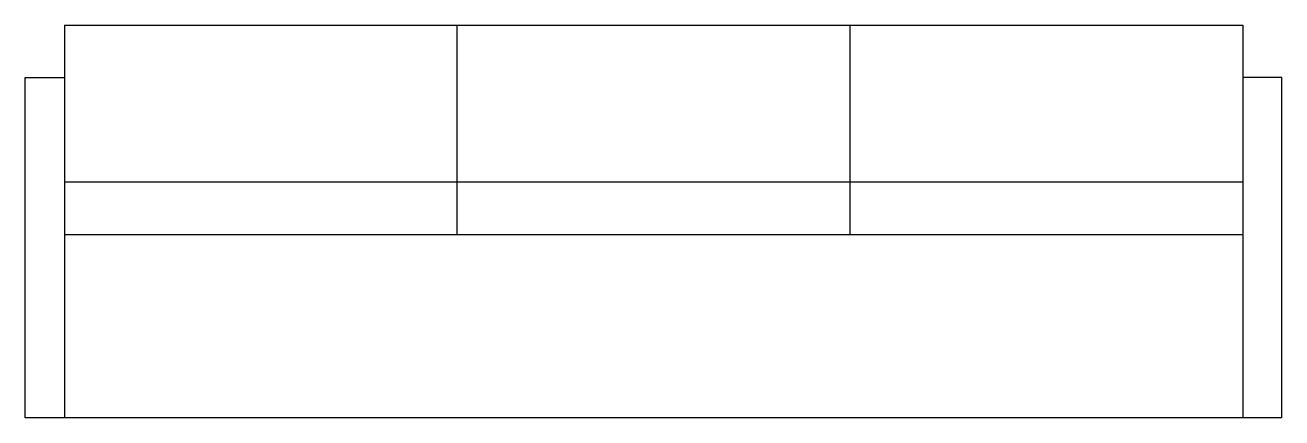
# Model space of a CAD drawing. Extents: x -0.08 to 2.36, y 0 to 0.76.
import ezdxf

# ---------------------------------------------------------------- set-up
doc = ezdxf.new("R2010")
doc.units = 0
doc.header["$LTSCALE"] = 2
doc.layers.get('0').update_dxf_attribs({"linetype": 'CONTINUOUS'})

msp = doc.modelspace()

# ---------------------------------------------------------------- linework, layer by layer
at = {"color": 0, "linetype": 'BYBLOCK'}
for p, q in [((0, 0.762), (2.286, 0.762)), ((0, 0.762), (0, 0)), ((0.762, 0.3557), (0.762, 0.762)), ((1.524, 0.762), (1.524, 0.3557)), ((2.286, 0.762), (2.286, 0)), ((-0.0763, 0), (-0.0763, 0.6604)), ((-0.0763, 0.6604), (0, 0.6604)), ((2.362, 0.6604), (2.286, 0.6604)), ((2.362, 0), (2.362, 0.6604)), ((2.286, 0.4572), (0, 0.4572)), ((0, 0.3557), (2.286, 0.3557)), ((2.362, 0), (-0.0763, 0))]:
    msp.add_line(p, q, dxfattribs=at)

doc.saveas('drawing.dxf')
